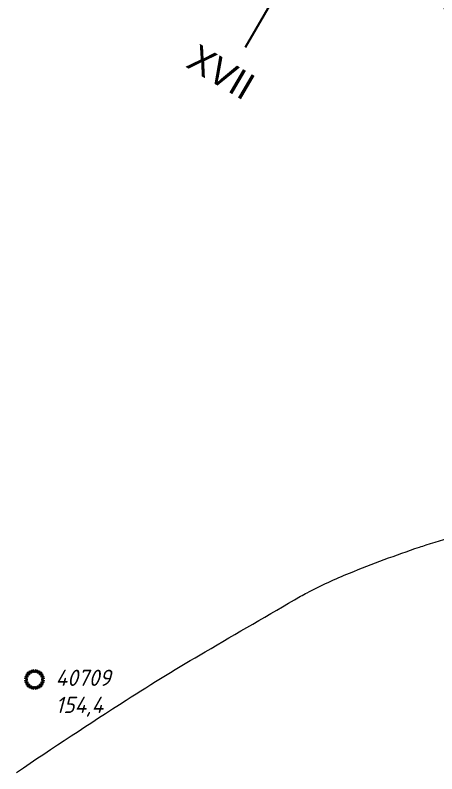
# Model space of a CAD drawing. Header units: millimetres. Extents: x -994 to -400, y 519 to 1360.
# Drawn here: x -891.9 to -854.9, y 736.4 to 803 of the extents above; entities that cross this region are included whole.
import ezdxf

# ---------------------------------------------------------------- set-up
doc = ezdxf.new("R2010")
doc.units = ezdxf.units.MM
doc.linetypes.add('DASHED', pattern=[7, 5, -2, 0])
doc.layers.add('Кривульки', color=1, linetype='Continuous')
doc.layers.add('Свердловини', color=4, linetype='Continuous')
doc.styles.add('GOST-2.304_Type-B_italic', font='GOST Common Italic.ttf')

msp = doc.modelspace()

# ---------------------------------------------------------------- linework, layer by layer
at = {"layer": 'Кривульки', "linetype": 'ByBlock'}
msp.add_line((-871.651, 800.198), (-864.526, 812.539), dxfattribs=at)
at = {"layer": 'Кривульки', "lineweight": 20}
msp.add_lwpolyline([(-891.74, 736.541, -0.007118), (-882.117, 742.892, -0.01012), (-875.199, 747.124, -0.000745), (-866.827, 751.997, -0.011095), (-866.258, 752.311, -0.023974), (-862.53, 754.036, -0.015059), (-856.401, 756.31, -0.007749), (-855.805, 756.501, -0.001493), (-852.691, 757.434, -0.134985), (-843.662, 757.614, 0.241703), (-838.552, 758.788, 0.080018), (-837.655, 759.829, 0.152319), (-837.474, 760.541, 0.061868), (-837.736, 762.003, 0.035375), (-838.676, 764.417, 0.017161), (-841.267, 769.44, -0.017814), (-843.757, 774.282, -0.007371), (-847.381, 782.297, -0.019825), (-848.565, 785.347, -0.025141), (-850.035, 790.453, 0.024157), (-851.554, 795.769), (-854.605, 804.774)], format="xyb", dxfattribs=at)
at = {"layer": 'Свердловини', "linetype": 'DASHED', "lineweight": 50}
msp.add_circle((-890.166, 744.697), 0.749, dxfattribs=at)

# ---------------------------------------------------------------- texts
at = {"layer": 'Кривульки', "linetype": 'DASHED', "insert": (-875.785, 800.548), "char_height": 2.375, "attachment_point": 1, "rotation": 329.6625}
msp.add_mtext_dynamic_manual_height_columns('XVII', width=8.67403, gutter_width=12.5, heights=[0], dxfattribs=at)
at = {"layer": 'Свердловини', "linetype": 'DASHED', "insert": (-888.32, 745.559), "char_height": 1.425, "attachment_point": 1, "style": 'GOST-2.304_Type-B_italic'}
msp.add_mtext_dynamic_manual_height_columns('{\\fGOST Common|b0|i1|c204|p34;40709\\P154,4}', width=5.3259, gutter_width=12.5, heights=[0], dxfattribs=at)

doc.saveas('drawing.dxf')
